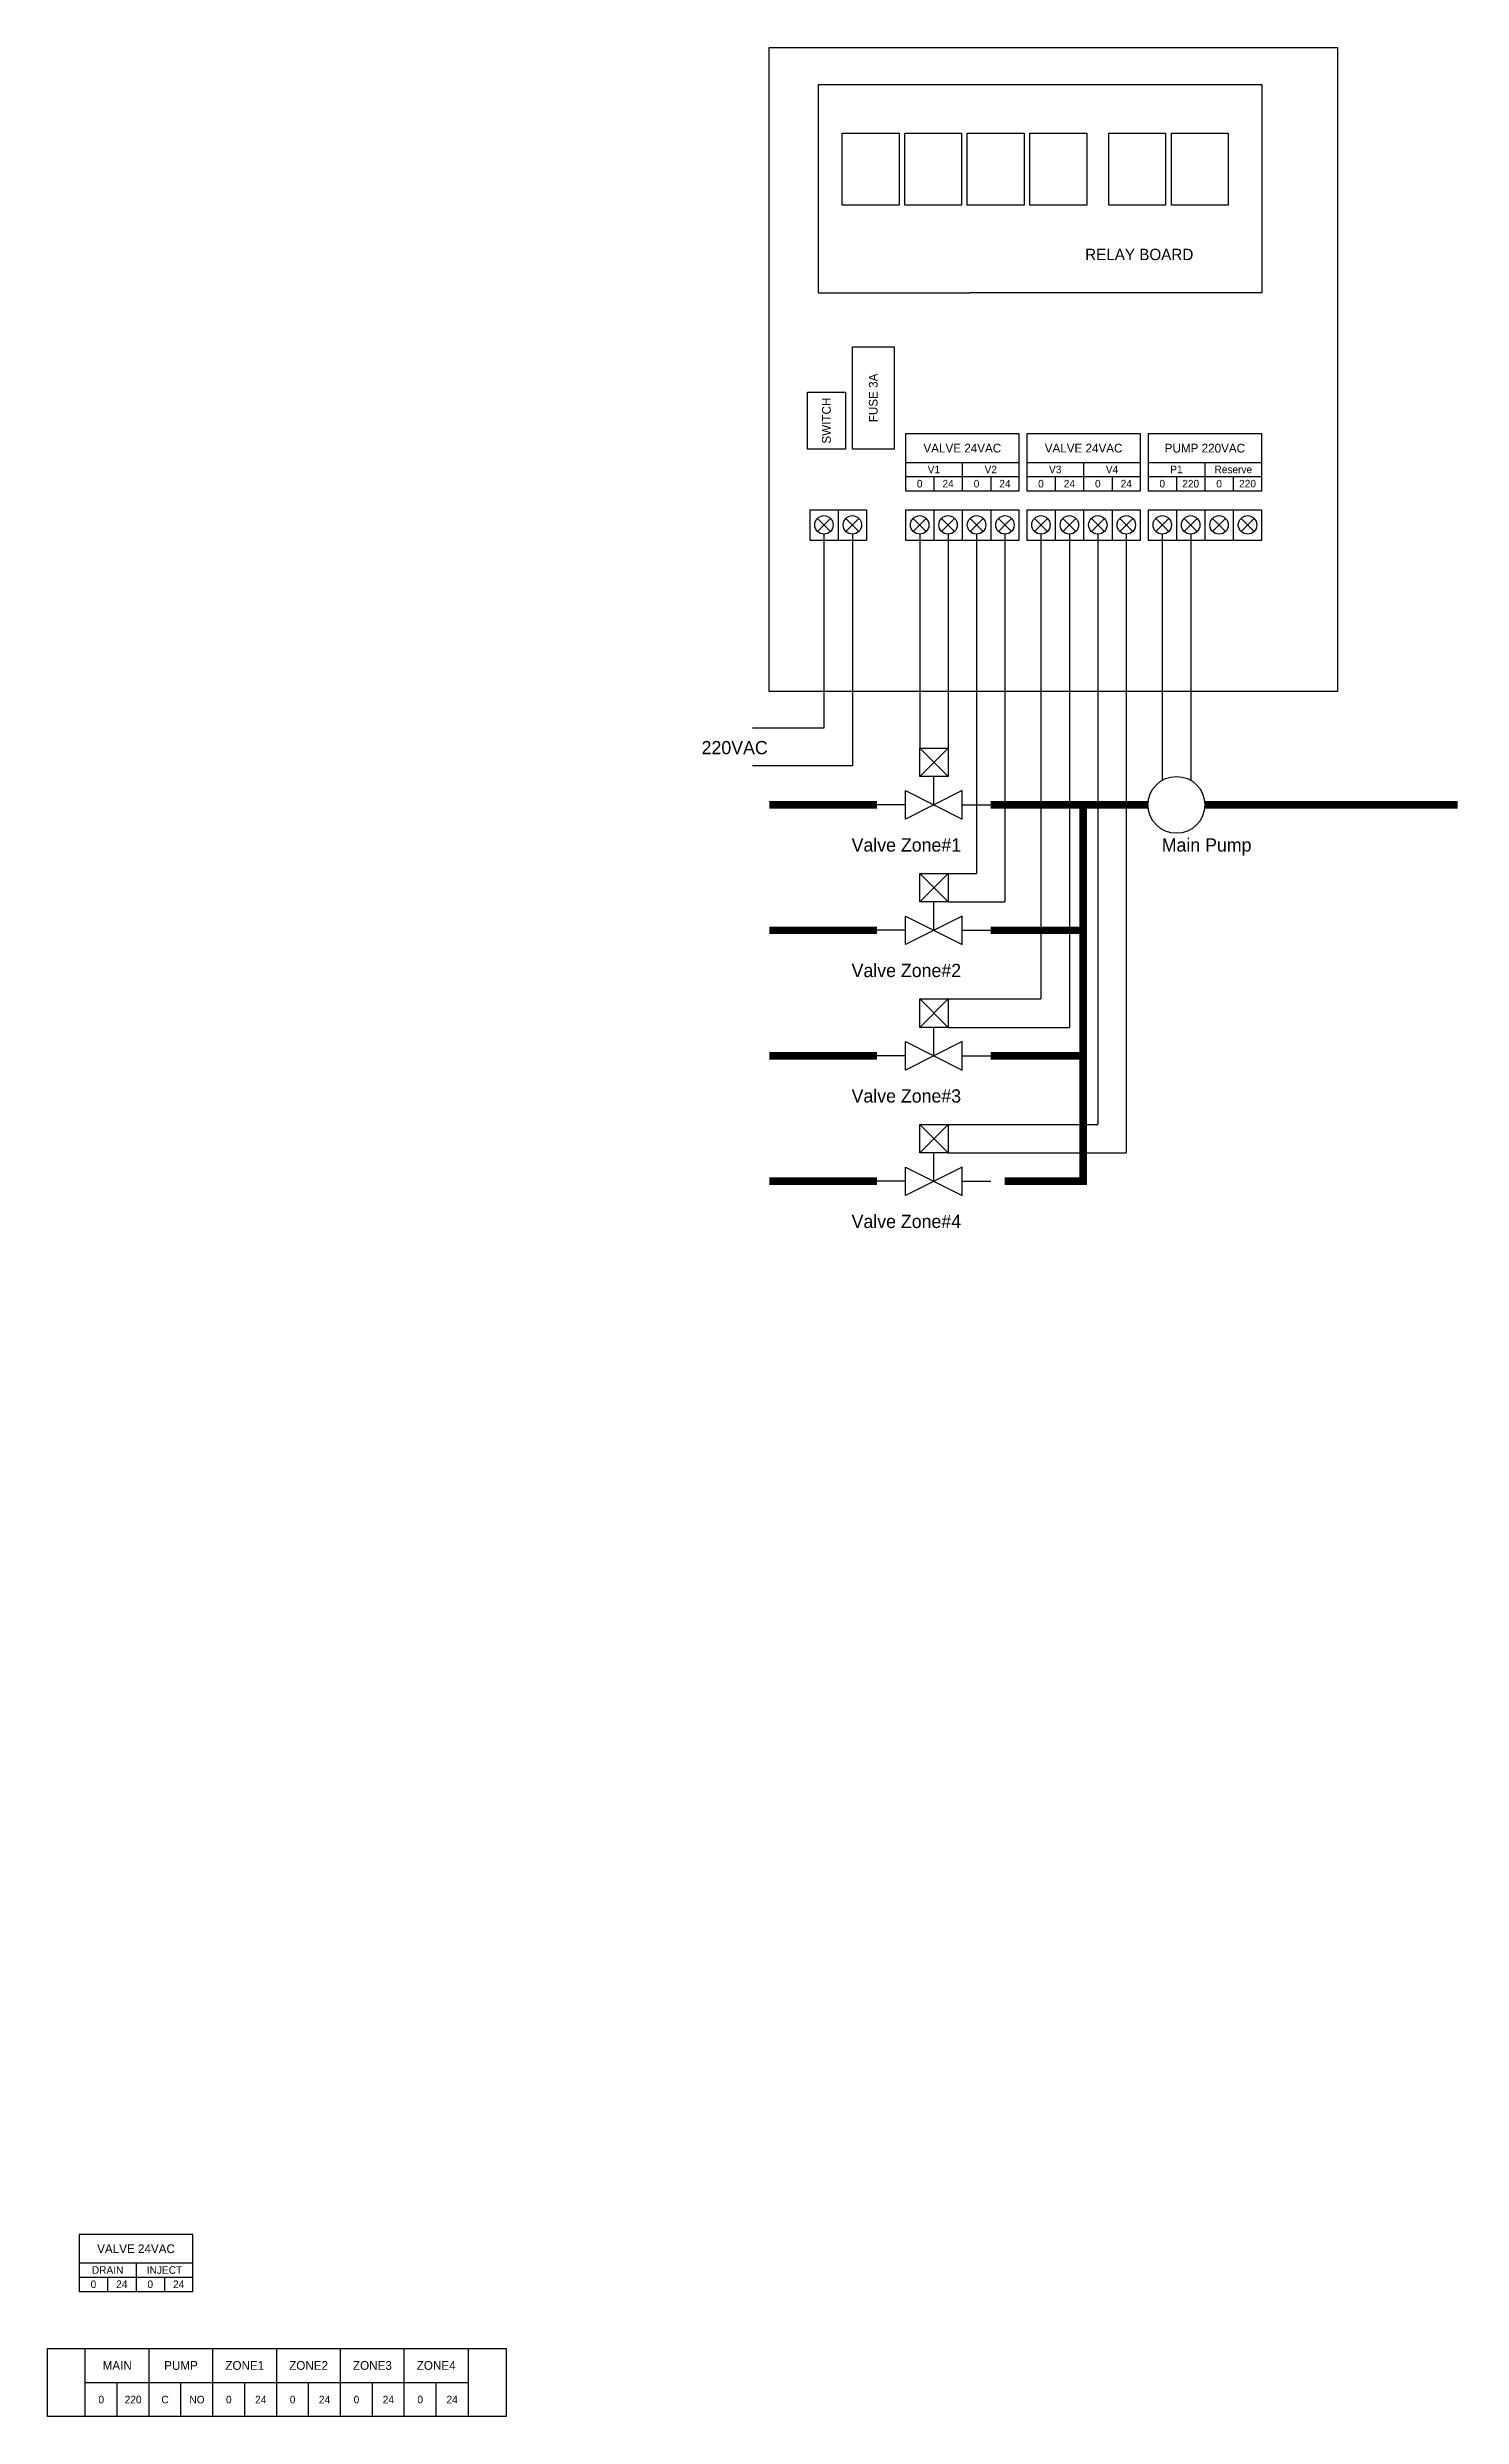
# Model space of a CAD drawing. Header units: millimetres. Extents: x -30 to 2653, y 637 to 1347.
# Drawn here: x 1574 to 1947, y 685 to 1310 of the extents above; entities that cross this region are included whole.
import ezdxf
from ezdxf.enums import TextEntityAlignment as Align

# ---------------------------------------------------------------- set-up
doc = ezdxf.new("R2010")
doc.units = ezdxf.units.MM
doc.header["$LTSCALE"] = 0.5
for name, color, linetype in [('Boarder', 7, 'Continuous'), ('LabelTerminal', 5, 'Continuous'), ('WC-DET1', 8, 'Continuous')]:
    doc.layers.add(name, color=color, linetype=linetype)
doc.styles.add('ATTR', font='romans.shx', dxfattribs={"width": 0.8, "height": 1.2})
doc.styles.add('style1', font='ARLRDBD.TTF')

# ---------------------------------------------------------------- blocks, each defined once
blk = doc.blocks.new('Expansion Valve')
for p, q in [((9, 12.00002), (15, 6)), ((9, 6), (15, 12.00002)), ((12, 0), (12, 6)), ((6, 0), (0, 0)), ((6, -2.99998), (6, 3.00002)), ((18, 3.00002), (6, -2.99998)), ((6, 3.00002), (18, -2.99998)), ((18, -2.99998), (18, 3.00002)), ((18, 0), (24, 0))]:
    blk.add_line(p, q)
blk.add_lwpolyline([(9, 6), (9, 12.00002), (15, 12.00002), (15, 6)], close=True)
at = {"style": 'ATTR', "width": 0.8, "flags": 9}
blk.add_attdef('ESTCODE', (0, 0), '', height=0.000048, dxfattribs=at)

msp = doc.modelspace()

# ---------------------------------------------------------------- linework, layer by layer
at = {"const_width": 2}
for points in [[(1764.3, 1110.26), (1792.76, 1110.26)], [(1822.76, 1110.26), (1864.26, 1110.26)], [(1847.16, 1110.26), (1847.16, 1010.93), (1826.41, 1010.93)], [(1879.26, 1110.26), (1945.99, 1110.26)], [(1764.3, 1077.15), (1792.76, 1077.15)], [(1822.76, 1077.15), (1847.16, 1077.15)], [(1764.3, 1044.04), (1792.76, 1044.04)], [(1822.76, 1044.04), (1847.16, 1044.04)], [(1764.3, 1010.93), (1792.76, 1010.93)]]:
    msp.add_lwpolyline(points, dxfattribs=at)
at = {"layer": 'Boarder'}
for p, q in [((1764.26, 1310.14), (1914.26, 1310.14)), ((1764.26, 1140.14), (1764.26, 1310.14)), ((1914.26, 1310.14), (1914.26, 1140.14)), ((1778.76, 1181.71), (1778.76, 1130.53)), ((1786.26, 1181.71), (1786.26, 1120.58)), ((1804.01, 1181.71), (1804.01, 1125.26)), ((1811.51, 1181.71), (1811.51, 1125.26)), ((1819.01, 1181.71), (1819.01, 1092.15)), ((1826.51, 1181.71), (1826.51, 1084.65)), ((1836.01, 1181.71), (1836.01, 1059.04)), ((1843.51, 1181.71), (1843.51, 1051.54)), ((1851.01, 1181.71), (1851.01, 1025.93)), ((1858.51, 1181.71), (1858.51, 1018.43)), ((1868.01, 1181.71), (1868.01, 1116.76)), ((1875.51, 1181.71), (1875.51, 1116.76)), ((1914.26, 1140.14), (1764.26, 1140.14)), ((1778.76, 1130.53), (1759.88, 1130.53)), ((1786.26, 1120.58), (1759.88, 1120.58)), ((1811.51, 1092.15), (1819.01, 1092.15)), ((1811.51, 1084.65), (1826.51, 1084.65)), ((1811.51, 1059.04), (1836.01, 1059.04)), ((1811.51, 1051.54), (1843.51, 1051.54)), ((1811.51, 1025.93), (1851.01, 1025.93)), ((1811.51, 1018.43), (1858.51, 1018.43))]:
    msp.add_line(p, q, dxfattribs=at)
at = {"layer": 'LabelTerminal'}
for p, q in [((1777.26, 1300.38), (1817.26, 1300.38)), ((1777.26, 1300.38), (1777.26, 1245.38)), ((1817.26, 1300.38), (1894.26, 1300.38)), ((1894.26, 1300.38), (1894.26, 1245.38)), ((1783.57, 1287.46), (1798.57, 1287.46)), ((1783.57, 1268.46), (1783.57, 1287.46)), ((1798.57, 1287.46), (1798.57, 1268.46)), ((1800.07, 1287.46), (1815.07, 1287.46)), ((1800.07, 1268.46), (1800.07, 1287.46)), ((1815.07, 1287.46), (1815.07, 1268.46)), ((1816.57, 1287.46), (1831.57, 1287.46)), ((1816.57, 1268.46), (1816.57, 1287.46)), ((1831.57, 1287.46), (1831.57, 1268.46)), ((1833.07, 1287.46), (1848.07, 1287.46)), ((1833.07, 1268.46), (1833.07, 1287.46)), ((1848.07, 1287.46), (1848.07, 1268.46)), ((1853.91, 1287.46), (1868.91, 1287.46)), ((1853.91, 1268.46), (1853.91, 1287.46)), ((1868.91, 1287.46), (1868.91, 1268.46)), ((1870.41, 1287.46), (1885.41, 1287.46)), ((1870.41, 1268.46), (1870.41, 1287.46)), ((1885.41, 1287.46), (1885.41, 1268.46)), ((1798.57, 1268.46), (1783.57, 1268.46)), ((1815.07, 1268.46), (1800.07, 1268.46)), ((1831.57, 1268.46), (1816.57, 1268.46)), ((1848.07, 1268.46), (1833.07, 1268.46)), ((1868.91, 1268.46), (1853.91, 1268.46)), ((1885.41, 1268.46), (1870.41, 1268.46)), ((1777.26, 1245.38), (1817.26, 1245.38)), ((1894.26, 1245.38), (1817.26, 1245.38)), ((1786.26, 1231.14), (1797.26, 1231.14)), ((1786.26, 1204.14), (1786.26, 1231.14)), ((1797.26, 1231.14), (1797.26, 1204.14)), ((1774.4, 1204.14), (1774.4, 1219.14)), ((1774.4, 1219.14), (1784.4, 1219.14)), ((1784.4, 1219.14), (1784.4, 1204.14)), ((1830.26, 1208.14), (1800.26, 1208.14)), ((1800.26, 1208.14), (1800.26, 1193.14)), ((1830.26, 1193.14), (1830.26, 1208.14)), ((1862.26, 1208.14), (1832.26, 1208.14)), ((1832.26, 1208.14), (1832.26, 1193.14)), ((1862.26, 1193.14), (1862.26, 1208.14)), ((1894.26, 1208.14), (1864.26, 1208.14)), ((1864.26, 1208.14), (1864.26, 1193.14)), ((1894.26, 1193.14), (1894.26, 1208.14)), ((1784.4, 1204.14), (1774.4, 1204.14)), ((1797.26, 1204.14), (1786.26, 1204.14)), ((1800.26, 1200.64), (1830.26, 1200.64)), ((1815.26, 1200.64), (1815.26, 1193.14)), ((1832.26, 1200.64), (1862.26, 1200.64)), ((1847.26, 1200.64), (1847.26, 1193.14)), ((1864.26, 1200.64), (1894.26, 1200.64)), ((1879.26, 1200.64), (1879.26, 1193.14)), ((1800.26, 1196.89), (1830.26, 1196.89)), ((1807.76, 1196.89), (1807.76, 1193.14)), ((1822.76, 1196.89), (1822.76, 1193.14)), ((1832.26, 1196.89), (1862.26, 1196.89)), ((1839.76, 1196.89), (1839.76, 1193.14)), ((1854.76, 1196.89), (1854.76, 1193.14)), ((1864.26, 1196.89), (1894.26, 1196.89)), ((1871.76, 1196.89), (1871.76, 1193.14)), ((1886.76, 1196.89), (1886.76, 1193.14)), ((1775.01, 1188.14), (1775.01, 1180.14)), ((1775.01, 1188.14), (1790.01, 1188.14)), ((1782.51, 1188.14), (1782.51, 1180.14)), ((1790.01, 1188.14), (1790.01, 1180.14)), ((1800.26, 1193.14), (1830.26, 1193.14)), ((1800.26, 1188.14), (1830.26, 1188.14)), ((1800.26, 1188.14), (1800.26, 1180.14)), ((1807.76, 1188.14), (1807.76, 1180.14)), ((1815.26, 1188.14), (1815.26, 1180.14)), ((1822.76, 1188.14), (1822.76, 1180.14)), ((1830.26, 1180.14), (1830.26, 1188.14)), ((1832.26, 1193.14), (1862.26, 1193.14)), ((1832.26, 1188.14), (1862.26, 1188.14)), ((1832.26, 1188.14), (1832.26, 1180.14)), ((1839.76, 1188.14), (1839.76, 1180.14)), ((1847.26, 1188.14), (1847.26, 1180.14)), ((1854.76, 1188.14), (1854.76, 1180.14)), ((1862.26, 1180.14), (1862.26, 1188.14)), ((1864.26, 1193.14), (1894.26, 1193.14)), ((1864.26, 1188.14), (1894.26, 1188.14)), ((1864.26, 1188.14), (1864.26, 1180.14)), ((1871.76, 1188.14), (1871.76, 1180.14)), ((1879.26, 1188.14), (1879.26, 1180.14)), ((1886.76, 1188.14), (1886.76, 1180.14)), ((1894.26, 1180.14), (1894.26, 1188.14)), ((1777.05, 1182.42), (1780.48, 1185.85)), ((1777.05, 1185.85), (1780.48, 1182.42)), ((1784.55, 1182.42), (1787.98, 1185.85)), ((1784.55, 1185.85), (1787.98, 1182.42)), ((1802.3, 1182.42), (1805.73, 1185.85)), ((1802.3, 1185.85), (1805.73, 1182.42)), ((1809.8, 1182.42), (1813.23, 1185.85)), ((1809.8, 1185.85), (1813.23, 1182.42)), ((1817.3, 1182.42), (1820.73, 1185.85)), ((1817.3, 1185.85), (1820.73, 1182.42)), ((1824.8, 1182.42), (1828.23, 1185.85)), ((1824.8, 1185.85), (1828.23, 1182.42)), ((1834.3, 1182.42), (1837.73, 1185.85)), ((1834.3, 1185.85), (1837.73, 1182.42)), ((1841.8, 1182.42), (1845.23, 1185.85)), ((1841.8, 1185.85), (1845.23, 1182.42)), ((1849.3, 1182.42), (1852.73, 1185.85)), ((1849.3, 1185.85), (1852.73, 1182.42)), ((1856.8, 1182.42), (1860.23, 1185.85)), ((1856.8, 1185.85), (1860.23, 1182.42)), ((1866.3, 1182.42), (1869.73, 1185.85)), ((1866.3, 1185.85), (1869.73, 1182.42)), ((1873.8, 1182.42), (1877.23, 1185.85)), ((1873.8, 1185.85), (1877.23, 1182.42)), ((1881.3, 1182.42), (1884.73, 1185.85)), ((1881.3, 1185.85), (1884.73, 1182.42)), ((1888.8, 1182.42), (1892.23, 1185.85)), ((1888.8, 1185.85), (1892.23, 1182.42)), ((1775.01, 1180.14), (1790.01, 1180.14)), ((1800.26, 1180.14), (1830.26, 1180.14)), ((1832.26, 1180.14), (1862.26, 1180.14)), ((1864.26, 1180.14), (1894.26, 1180.14)), ((1612.26, 733), (1582.26, 733)), ((1582.26, 733), (1582.26, 718)), ((1612.26, 718), (1612.26, 733)), ((1582.26, 725.5), (1612.26, 725.5)), ((1597.26, 725.5), (1597.26, 718)), ((1582.26, 721.75), (1612.26, 721.75)), ((1589.76, 721.75), (1589.76, 718)), ((1604.76, 721.75), (1604.76, 718)), ((1582.26, 718), (1612.26, 718)), ((1573.87, 684.95), (1573.87, 702.95)), ((1573.87, 702.95), (1694.87, 702.95)), ((1583.87, 684.95), (1583.87, 702.95)), ((1600.7, 684.95), (1600.7, 702.95)), ((1617.54, 684.95), (1617.54, 702.95)), ((1634.37, 684.95), (1634.37, 702.95)), ((1651.2, 684.95), (1651.2, 702.95)), ((1668.04, 684.95), (1668.04, 702.95)), ((1684.87, 702.95), (1684.87, 684.95)), ((1694.87, 702.95), (1694.87, 684.95)), ((1583.87, 693.95), (1684.87, 693.95)), ((1592.29, 684.95), (1592.29, 693.95)), ((1609.12, 684.95), (1609.12, 693.95)), ((1625.95, 684.95), (1625.95, 693.95)), ((1642.79, 684.95), (1642.79, 693.95)), ((1659.62, 684.95), (1659.62, 693.95)), ((1676.45, 684.95), (1676.45, 693.95)), ((1694.87, 684.95), (1573.87, 684.95))]:
    msp.add_line(p, q, dxfattribs=at)
for centre in [(1778.76, 1184.14), (1786.26, 1184.14), (1804.01, 1184.14), (1811.51, 1184.14), (1819.01, 1184.14), (1826.51, 1184.14), (1836.01, 1184.14), (1843.51, 1184.14), (1851.01, 1184.14), (1858.51, 1184.14), (1868.01, 1184.14), (1875.51, 1184.14), (1883.01, 1184.14), (1890.51, 1184.14)]:
    msp.add_circle(centre, 2.43, dxfattribs=at)
at = {"layer": 'WC-DET1'}
msp.add_circle((1871.76, 1110.26), 7.5, dxfattribs=at)

# ---------------------------------------------------------------- block references
at = {"layer": 'WC-DET1', "xscale": 1.24999999998181, "yscale": 1.24999999998181, "zscale": 1.24999999998181}
for p in [(1792.76, 1110.26), (1792.76, 1077.15), (1792.76, 1044.04), (1792.76, 1010.93)]:
    msp.add_blockref('Expansion Valve', p, dxfattribs=at)

# ---------------------------------------------------------------- texts
at = {"layer": 'LabelTerminal', "style": 'style1'}
for s, height, p in [('RELAY BOARD', 3, (1861.94, 1255.5)), ('VALVE 24VAC', 2.3, (1815.26, 1204.39)), ('VALVE 24VAC', 2.3, (1847.26, 1204.39)), ('PUMP 220VAC', 2.3, (1879.26, 1204.39)), ('0', 2, (1804.01, 1195.01)), ('V1', 2, (1807.76, 1198.76)), ('24', 2, (1811.51, 1195.01)), ('0', 2, (1819.01, 1195.01)), ('V2', 2, (1822.76, 1198.76)), ('24', 2, (1826.51, 1195.01)), ('0', 2, (1836.01, 1195.01)), ('V3', 2, (1839.76, 1198.76)), ('24', 2, (1843.51, 1195.01)), ('0', 2, (1851.01, 1195.01)), ('V4', 2, (1854.76, 1198.76)), ('24', 2, (1858.51, 1195.01)), ('0', 2, (1868.01, 1195.01)), ('P1', 2, (1871.76, 1198.76)), ('220', 2, (1875.51, 1195.01)), ('Reserve', 2, (1886.76, 1198.76)), ('0', 2, (1883.01, 1195.01)), ('220', 2, (1890.51, 1195.01)), ('220VAC', 3.5, (1755.2, 1125.36)), ('Valve Zone#1', 3.5, (1800.49, 1099.67)), ('Main Pump', 3.5, (1879.71, 1099.67)), ('Valve Zone#2', 3.5, (1800.49, 1066.56)), ('Valve Zone#3', 3.5, (1800.49, 1033.45)), ('Valve Zone#4', 3.5, (1800.49, 1000.34)), ('VALVE 24VAC', 2.3, (1597.26, 729.25)), ('0', 2, (1586.01, 719.88)), ('DRAIN', 2, (1589.76, 723.63)), ('24', 2, (1593.51, 719.88)), ('INJECT', 2, (1604.76, 723.63)), ('0', 2, (1601.01, 719.88)), ('24', 2, (1608.51, 719.88)), ('MAIN', 2.3, (1592.29, 698.45)), ('PUMP', 2.3, (1609.12, 698.45)), ('ZONE1', 2.3, (1625.95, 698.45)), ('ZONE2', 2.3, (1642.79, 698.45)), ('ZONE3', 2.3, (1659.62, 698.45)), ('ZONE4', 2.3, (1676.45, 698.45)), ('0', 2, (1588.08, 689.45)), ('220', 2, (1596.49, 689.45)), ('C', 2, (1604.91, 689.45)), ('NO', 2, (1613.33, 689.45)), ('0', 2, (1621.74, 689.45)), ('24', 2, (1630.16, 689.45)), ('0', 2, (1638.58, 689.45)), ('24', 2, (1646.99, 689.45)), ('0', 2, (1655.41, 689.45)), ('24', 2, (1663.83, 689.45)), ('0', 2, (1672.24, 689.45)), ('24', 2, (1680.66, 689.45))]:
    msp.add_text(s, height=height, dxfattribs=at).set_placement(p, align=Align.MIDDLE_CENTER)
for s, p in [('FUSE 3A', (1791.76, 1217.64)), ('SWITCH', (1779.4, 1211.64))]:
    msp.add_text(s, height=2.3, rotation=90, dxfattribs=at).set_placement(p, align=Align.MIDDLE_CENTER)

doc.saveas('drawing.dxf')
